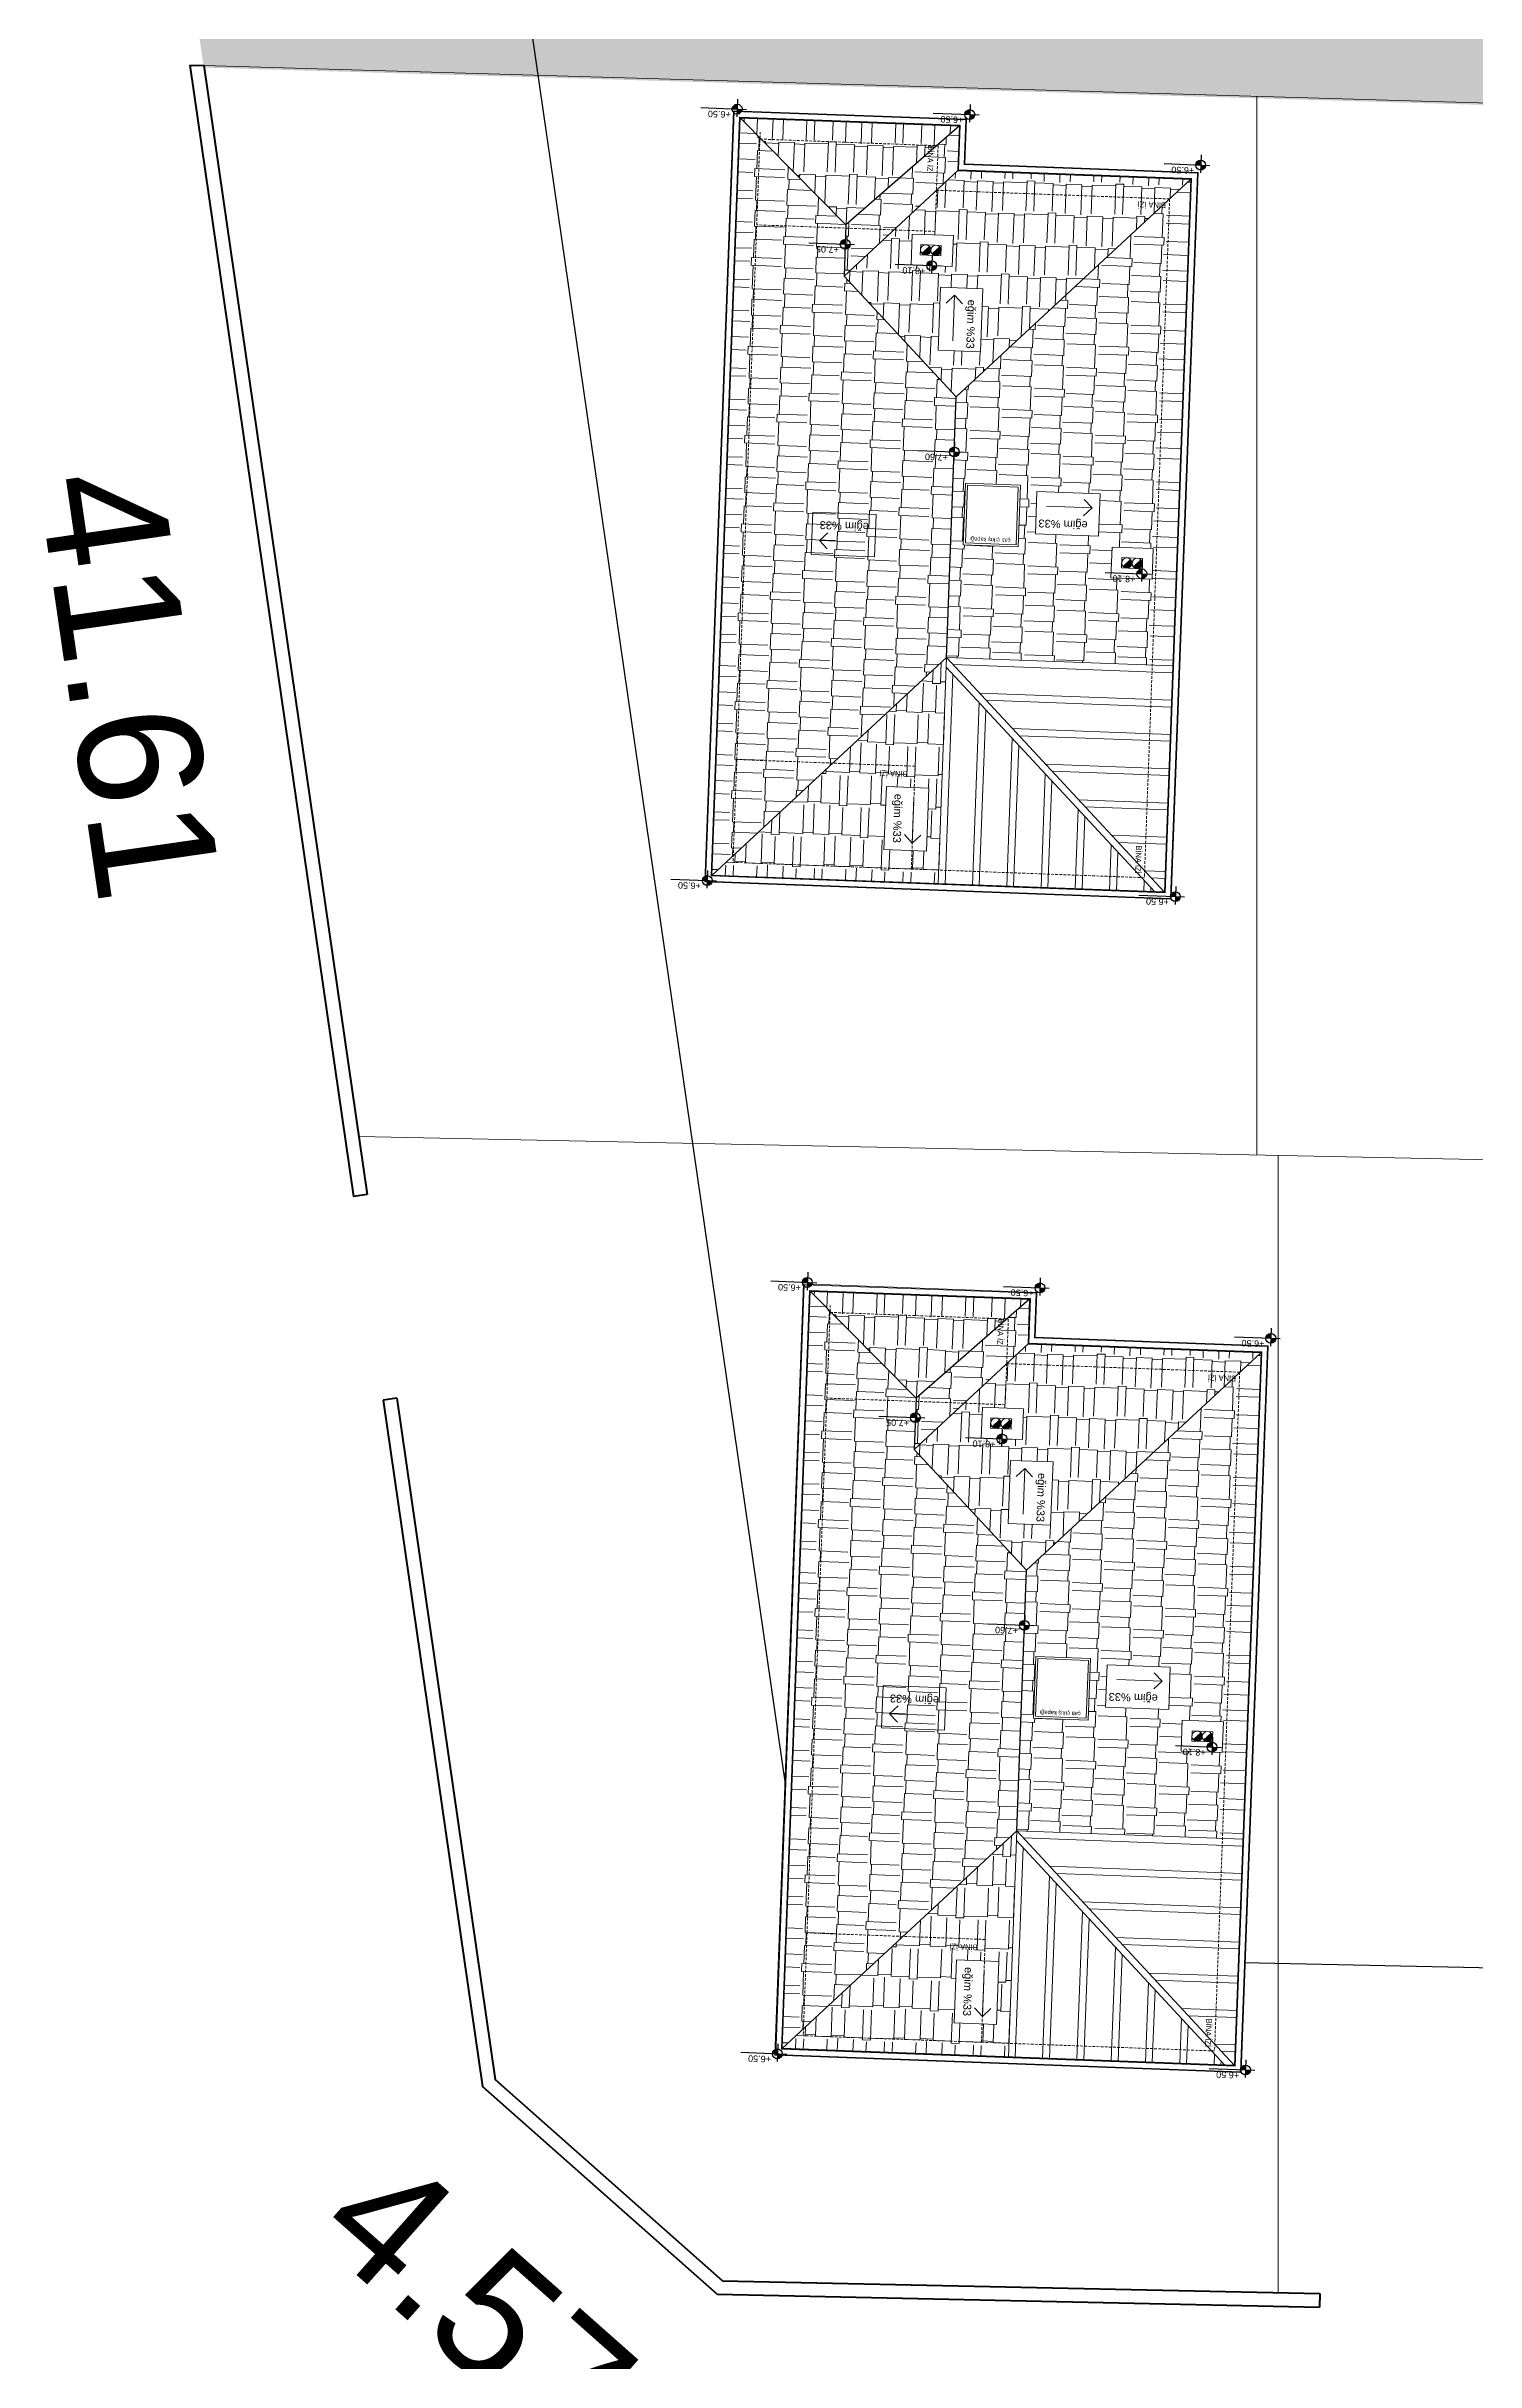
# Model space of a CAD drawing. Header units: centimetres. Extents: x 63871 to 181827, y -95930 to 42199.
# Drawn here: x 166417 to 168500, y -32763 to -29388 of the extents above; entities that cross this region are included whole.
import ezdxf
from ezdxf.enums import TextEntityAlignment as Align

# ---------------------------------------------------------------- set-up
doc = ezdxf.new("R2010")
doc.units = ezdxf.units.CM
doc.linetypes.add('11-021_500-SatisOfisi_220512$0${ Diamond }', pattern=[12, 4, -2, 2, 2, -2])
for name, color, linetype, lineweight in [('A-AREA-IDEN', 7, 'Continuous', 9), ('ARA SINIRLAR', 225, 'Continuous', 15), ('ARM_Pen_No__252', 8, 'Continuous', 18), ('Baca', 82, 'Continuous', 9), ('İz DÜŞÜMÜ', 7, '11-021_500-SatisOfisi_220512$0${ Diamond }', 18), ('OLUK', 222, 'Continuous', 15), ('PARSEL SINIRI', 12, 'Continuous', 50), ('ROL_CEPHE', 1, 'Continuous', 0), ('TARAMA', 251, 'Continuous', 5), ('Çatı', 144, 'Continuous', 30), ('ÇEKME MESAFESİ', 5, 'Continuous', 25)]:
    doc.layers.add(name, color=color, linetype=linetype, lineweight=lineweight)
doc.layers.add('KOT', color=171, linetype='Continuous')
doc.styles.add('Arial', font='Arial.ttf', dxfattribs={"height": 250})
doc.styles.add('Arial_1', font='Arial.ttf', dxfattribs={"height": 300})
doc.styles.add('MtXpl_Arial_Narrow_1', font='')
doc.styles.get("Standard").update_dxf_attribs({"font": 'Arial.ttf'})
doc.styles.get('MtXpl_Arial_Narrow_1').set_extended_font_data('Arial Narrow')
pattern_1 = [(177.87319, (365554.667, -3269.34), (-98.784803, -42.082955), [22.86, -19.05, 26.67, -11.43, 34.29, -15.24]), (177.87319, (365531.75, -3270.398), (-98.784803, -42.082955), [19.05, -72.39, 15.24, -22.86]), (177.87319, (365486.24, -3263.94), (-98.784803, -42.082955), [11.43, -118.11]), (267.87319, (365554.667, -3269.342), (30.6659616, -46.8903553), [43.815, -139.065]), (267.87319, (365531.823, -3268.494), (30.6659616, -46.8903553), [42.8625, -140.0175]), (267.87319, (365512.786, -3267.787), (30.6659616, -46.8903553), [40.005, -142.875]), (267.87319, (365486.24, -3263.942), (30.6659616, -46.8903553), [43.815, -139.065]), (267.87319, (365474.818, -3263.517), (30.6659616, -46.8903553), [43.815, -139.065]), (267.87319, (365440.446, -3265.1), (30.6659616, -46.8903553), [41.91, -140.97])]
pattern_2 = [(87.87319, (365554.667, -3269.34), (-42.082955, 98.784803), [22.86, -19.05, 26.67, -11.43, 34.29, -15.24]), (87.87319, (365553.61, -3246.427), (-42.082955, 98.784803), [19.05, -72.39, 15.24, -22.86]), (87.87319, (365560.068, -3200.916), (-42.082955, 98.784803), [11.43, -118.11]), (177.87319, (365554.667, -3269.342), (-46.8903553, -30.6659616), [43.815, -139.065]), (177.87319, (365555.515, -3246.498), (-46.8903553, -30.6659616), [42.8625, -140.0175]), (177.87319, (365556.222, -3227.46), (-46.8903553, -30.6659616), [40.005, -142.875]), (177.87319, (365560.068, -3200.916), (-46.8903553, -30.6659616), [43.815, -139.065]), (177.87319, (365560.492, -3189.493), (-46.8903553, -30.6659616), [43.815, -139.065]), (177.87319, (365558.91, -3155.12), (-46.8903553, -30.6659616), [41.91, -140.97])]
pattern_3 = [(177.87319, (365452.38, -1559.18), (-98.784803, -42.082955), [22.86, -19.05, 26.67, -11.43, 34.29, -15.24]), (177.87319, (365429.467, -1560.235), (-98.784803, -42.082955), [19.05, -72.39, 15.24, -22.86]), (177.87319, (365383.955, -1553.78), (-98.784803, -42.082955), [11.43, -118.11]), (267.87319, (365452.38, -1559.18), (30.6659616, -46.8903553), [43.815, -139.065]), (267.87319, (365429.537, -1558.33), (30.6659616, -46.8903553), [42.8625, -140.0175]), (267.87319, (365410.5, -1557.625), (30.6659616, -46.8903553), [40.005, -142.875]), (267.87319, (365383.955, -1553.78), (30.6659616, -46.8903553), [43.815, -139.065]), (267.87319, (365372.533, -1553.355), (30.6659616, -46.8903553), [43.815, -139.065]), (267.87319, (365338.16, -1554.938), (30.6659616, -46.8903553), [41.91, -140.97])]
pattern_4 = [(87.87319, (365452.38, -1559.18), (-42.082955, 98.784803), [22.86, -19.05, 26.67, -11.43, 34.29, -15.24]), (87.87319, (365451.326, -1536.265), (-42.082955, 98.784803), [19.05, -72.39, 15.24, -22.86]), (87.87319, (365457.78, -1490.753), (-42.082955, 98.784803), [11.43, -118.11]), (177.87319, (365452.38, -1559.18), (-46.8903553, -30.6659616), [43.815, -139.065]), (177.87319, (365453.23, -1536.336), (-46.8903553, -30.6659616), [42.8625, -140.0175]), (177.87319, (365453.937, -1517.3), (-46.8903553, -30.6659616), [40.005, -142.875]), (177.87319, (365457.782, -1490.753), (-46.8903553, -30.6659616), [43.815, -139.065]), (177.87319, (365458.206, -1479.33), (-46.8903553, -30.6659616), [43.815, -139.065]), (177.87319, (365456.623, -1444.96), (-46.8903553, -30.6659616), [41.91, -140.97])]

# ---------------------------------------------------------------- blocks, each defined once
blk = doc.blocks.new('afadfa')
at = {"layer": 'Baca'}
h = blk.add_hatch(color=0, dxfattribs=at)
h.dxf.hatch_style = 1
h.paths.add_polyline_path([(525548.6, 4261233.8, 0.670516), (525535.8, 4261228.6, 0.199315), (525538, 4261223.2)])
h = blk.add_hatch(color=0, dxfattribs=at)
h.dxf.hatch_style = 1
h.paths.add_polyline_path([(525563.7, 4261233.8, 0.675614), (525550.8, 4261228.6, 0.202965), (525553, 4261223.2)])
for p, q in [((525538, 4261223.2), (525548.6, 4261233.8)), ((525553, 4261223.2), (525563.7, 4261233.8))]:
    blk.add_line(p, q, dxfattribs=at)
blk.add_lwpolyline([(525535.8, 4261236.1), (525565.8, 4261236), (525565.8, 4261221), (525535.8, 4261221.1)], close=True, dxfattribs=at)
for centre in [(525543.3, 4261228.6), (525558.3, 4261228.6)]:
    blk.add_circle(centre, 7.5, dxfattribs=at)

msp = doc.modelspace()

# ---------------------------------------------------------------- hatches: boundary and pattern name
at = {"layer": 'ARM_Pen_No__252'}
h = msp.add_hatch(dxfattribs=at)
h.set_pattern_fill('AR-HBONE', color=256, scale=0.51)
h.set_pattern_definition([(45, (0, -50000), (0, 73.27889), [155.448, -51.816]), (135, (36.64, -49963.36), (7e-15, 73.27889), [155.448, -51.816])])
h.paths.add_polyline_path([(166587.4, -29014.1), (166646, -29418.8), (178425.7, -29762.2), (178443.2, -29362.6)])

# ---------------------------------------------------------------- linework, layer by layer
at = {"layer": 'ARA SINIRLAR', "color": 5}
for p, q in [((178425.8, -29759.3), (166646.1, -29415.9)), ((168180.7, -29460.7), (168180.7, -31003.8)), ((166872, -30977), (178362.4, -31212.3)), ((168212, -31004.4), (168212, -32661.8))]:
    msp.add_line(p, q, dxfattribs=at)
at = {"layer": 'PARSEL SINIRI'}
for p, q in [((166884.2, -31061.2), (166864.4, -31064.1)), ((166927.2, -31358.1), (166907.4, -31361)), ((168272.9, -32663.1), (168272.4, -32683.1))]:
    msp.add_line(p, q, dxfattribs=at)
for points in [[(166625.8, -29415.3), (166864.4, -31064.1)], [(166625.8, -29415.3), (166646.1, -29415.9), (166884.2, -31061.2)], [(166907.4, -31361), (167052.2, -32361.4), (167394.2, -32664.4), (168272.4, -32683.1)], [(166927.2, -31358.1), (167070.9, -32351.3), (167402, -32644.6), (168272.9, -32663.1)]]:
    msp.add_lwpolyline(points, dxfattribs=at)
at = {"layer": 'ÇEKME MESAFESİ'}
msp.add_lwpolyline([(167715.9, -26282.1), (166969.3, -28297.8), (167520.8, -32108.6), (167588.4, -32168.4), (171622.9, -32254.2), (172718.5, -32277.4), (177562.7, -32379.8), (177815.5, -32385.2), (177831.4, -32370.3), (177946.3, -29738.1), (178260.5, -22584.5)], dxfattribs=at)

# ---------------------------------------------------------------- texts
at = {"layer": 'ROL_CEPHE', "lineweight": 0}
for s, rotation, p in [('41.61', 278.2356, (166404, -30019.1)), ('4.57', 318.4605, (166803.3, -32578.4))]:
    msp.add_text(s, height=180, rotation=rotation, dxfattribs=at).set_placement(p)

# ---------------------------------------------------------------- next in the draw order: wipeouts: each hides what was drawn before it
for points in [[(168095.2, -29571.8), (168055.9, -30631), (167376.3, -30605.8), (167418.1, -29481.6), (167757.9, -29494.2), (167755.5, -29559.2)], [(168197.5, -31281.9), (168158.2, -32341.2), (167478.6, -32316), (167520.4, -31191.8), (167860.1, -31204.4), (167857.7, -31269.3)]]:
    msp.add_wipeout(points).dxf.layer = 'OLUK'

# ---------------------------------------------------------------- next in the draw order: hatches: boundary and pattern name
at = {"layer": 'KOT'}
h = msp.add_hatch(color=256, dxfattribs=at)
h.dxf.hatch_style = 1
h.paths.add_polyline_path([(167416.3, -29479.2, 0.009987), (167416.3, -29479.4), (167423.4, -29479.7), (167423.7, -29472.3, 0.414214)])
h = msp.add_hatch(color=256, dxfattribs=at)
h.dxf.hatch_style = 1
h.paths.add_polyline_path([(167423.2, -29486.2, 0.402561), (167430.6, -29479.6), (167423.5, -29479.3)])
h = msp.add_hatch(color=256, dxfattribs=at)
h.dxf.hatch_style = 1
h.paths.add_polyline_path([(167755.3, -29487, 0.009987), (167755.3, -29487.3), (167762.5, -29487.6), (167762.8, -29480.1, 0.414214)])
h = msp.add_hatch(color=256, dxfattribs=at)
h.dxf.hatch_style = 1
h.paths.add_polyline_path([(167762.2, -29494, 0.402561), (167769.6, -29487.4), (167762.5, -29487.2)])
h = msp.add_hatch(color=256, dxfattribs=at)
h.dxf.hatch_style = 1
h.paths.add_polyline_path([(168091.9, -29560.7, 0.009987), (168091.8, -29561), (168099, -29561.2), (168099.3, -29553.8, 0.414214)])
h = msp.add_hatch(color=256, dxfattribs=at)
h.dxf.hatch_style = 1
h.paths.add_polyline_path([(168098.8, -29567.7, 0.402561), (168106.2, -29561.1), (168099, -29560.8)])
h = msp.add_hatch(color=256, dxfattribs=at)
h.dxf.hatch_style = 1
h.paths.add_polyline_path([(167573.8, -29676.2, 0.009987), (167573.8, -29676.5), (167581, -29676.8), (167581.2, -29669.3, 0.414214)])
h = msp.add_hatch(color=256, dxfattribs=at)
h.dxf.hatch_style = 1
h.paths.add_polyline_path([(167580.7, -29683.2, 0.402561), (167588.1, -29676.6), (167581, -29676.4)])
h = msp.add_hatch(color=256, dxfattribs=at)
h.dxf.hatch_style = 1
h.paths.add_polyline_path([(167699.8, -29707.2, 0.009987), (167699.8, -29707.5), (167707, -29707.7), (167707.2, -29700.3, 0.414214)])
h = msp.add_hatch(color=256, dxfattribs=at)
h.dxf.hatch_style = 1
h.paths.add_polyline_path([(167706.7, -29714.2, 0.402561), (167714.1, -29707.6), (167707, -29707.3)])
h = msp.add_hatch(color=256, dxfattribs=at)
h.dxf.hatch_style = 1
h.paths.add_polyline_path([(167732.7, -29978.9, 0.009987), (167732.7, -29979.2), (167739.8, -29979.4), (167740.1, -29972, 0.414214)])
h = msp.add_hatch(color=256, dxfattribs=at)
h.dxf.hatch_style = 1
h.paths.add_polyline_path([(167739.6, -29985.9, 0.402561), (167747, -29979.3), (167739.9, -29979)])
h = msp.add_hatch(color=256, dxfattribs=at)
h.dxf.hatch_style = 1
h.paths.add_polyline_path([(168006.1, -30156.4, 0.009987), (168006.1, -30156.7), (168013.3, -30157), (168013.6, -30149.5, 0.414214)])
h = msp.add_hatch(color=256, dxfattribs=at)
h.dxf.hatch_style = 1
h.paths.add_polyline_path([(168013, -30163.5, 0.402561), (168020.5, -30156.8), (168013.3, -30156.6)])
h = msp.add_hatch(color=256, dxfattribs=at)
h.dxf.hatch_style = 1
h.paths.add_polyline_path([(167372.7, -30603.5, 0.009987), (167372.7, -30603.8), (167379.8, -30604), (167380.1, -30596.6, 0.414214)])
h = msp.add_hatch(color=256, dxfattribs=at)
h.dxf.hatch_style = 1
h.paths.add_polyline_path([(167379.6, -30610.5, 0.402561), (167387, -30603.9), (167379.9, -30603.6)])
h = msp.add_hatch(color=256, dxfattribs=at)
h.dxf.hatch_style = 1
h.paths.add_polyline_path([(168055, -30627, 0.009987), (168055, -30627.2), (168062.1, -30627.5), (168062.4, -30620.1, 0.414214)])
h = msp.add_hatch(color=256, dxfattribs=at)
h.dxf.hatch_style = 1
h.paths.add_polyline_path([(168061.9, -30634, 0.402561), (168069.3, -30627.4), (168062.1, -30627.1)])
h = msp.add_hatch(color=256, dxfattribs=at)
h.dxf.hatch_style = 1
h.paths.add_polyline_path([(167518.6, -31189.3, 0.009987), (167518.6, -31189.6), (167525.7, -31189.9), (167526, -31182.4, 0.414214)])
h = msp.add_hatch(color=256, dxfattribs=at)
h.dxf.hatch_style = 1
h.paths.add_polyline_path([(167525.5, -31196.3, 0.402561), (167532.9, -31189.7), (167525.7, -31189.5)])
h = msp.add_hatch(color=256, dxfattribs=at)
h.dxf.hatch_style = 1
h.paths.add_polyline_path([(167857.6, -31197.2, 0.009987), (167857.6, -31197.5), (167864.8, -31197.7), (167865, -31190.3, 0.414214)])
h = msp.add_hatch(color=256, dxfattribs=at)
h.dxf.hatch_style = 1
h.paths.add_polyline_path([(167864.5, -31204.2, 0.402561), (167871.9, -31197.6), (167864.8, -31197.3)])
h = msp.add_hatch(color=256, dxfattribs=at)
h.dxf.hatch_style = 1
h.paths.add_polyline_path([(168194.1, -31270.9, 0.009987), (168194.1, -31271.1), (168201.3, -31271.4), (168201.6, -31264, 0.414214)])
h = msp.add_hatch(color=256, dxfattribs=at)
h.dxf.hatch_style = 1
h.paths.add_polyline_path([(168201.1, -31277.9, 0.402561), (168208.5, -31271.3), (168201.3, -31271)])
h = msp.add_hatch(color=256, dxfattribs=at)
h.dxf.hatch_style = 1
h.paths.add_polyline_path([(167676.1, -31386.4, 0.009987), (167676.1, -31386.7), (167683.3, -31386.9), (167683.5, -31379.5, 0.414214)])
h = msp.add_hatch(color=256, dxfattribs=at)
h.dxf.hatch_style = 1
h.paths.add_polyline_path([(167683, -31393.4, 0.402561), (167690.4, -31386.8), (167683.3, -31386.5)])
h = msp.add_hatch(color=256, dxfattribs=at)
h.dxf.hatch_style = 1
h.paths.add_polyline_path([(167802.1, -31417.3, 0.009987), (167802.1, -31417.6), (167809.3, -31417.9), (167809.5, -31410.5, 0.414214)])
h = msp.add_hatch(color=256, dxfattribs=at)
h.dxf.hatch_style = 1
h.paths.add_polyline_path([(167809, -31424.4, 0.402561), (167816.4, -31417.7), (167809.3, -31417.5)])
h = msp.add_hatch(color=256, dxfattribs=at)
h.dxf.hatch_style = 1
h.paths.add_polyline_path([(167835, -31689, 0.009987), (167835, -31689.3), (167842.1, -31689.6), (167842.4, -31682.2, 0.414214)])
h = msp.add_hatch(color=256, dxfattribs=at)
h.dxf.hatch_style = 1
h.paths.add_polyline_path([(167841.9, -31696.1, 0.402561), (167849.3, -31689.4), (167842.1, -31689.2)])
h = msp.add_hatch(color=256, dxfattribs=at)
h.dxf.hatch_style = 1
h.paths.add_polyline_path([(168108.4, -31866.6, 0.009987), (168108.4, -31866.9), (168115.6, -31867.2), (168115.8, -31859.7, 0.414214)])
h = msp.add_hatch(color=256, dxfattribs=at)
h.dxf.hatch_style = 1
h.paths.add_polyline_path([(168115.3, -31873.6, 0.402561), (168122.7, -31867), (168115.6, -31866.7)])
h = msp.add_hatch(color=256, dxfattribs=at)
h.dxf.hatch_style = 1
h.paths.add_polyline_path([(167475, -32313.7, 0.009987), (167475, -32313.9), (167482.1, -32314.2), (167482.4, -32306.8, 0.414214)])
h = msp.add_hatch(color=256, dxfattribs=at)
h.dxf.hatch_style = 1
h.paths.add_polyline_path([(167481.9, -32320.7, 0.402561), (167489.3, -32314.1), (167482.1, -32313.8)])
h = msp.add_hatch(color=256, dxfattribs=at)
h.dxf.hatch_style = 1
h.paths.add_polyline_path([(168157.2, -32337.1, 0.009987), (168157.2, -32337.4), (168164.4, -32337.7), (168164.7, -32330.2, 0.414214)])
h = msp.add_hatch(color=256, dxfattribs=at)
h.dxf.hatch_style = 1
h.paths.add_polyline_path([(168164.2, -32344.1, 0.402561), (168171.6, -32337.5), (168164.4, -32337.3)])
at = {"layer": 'Çatı', "lineweight": 15}
h = msp.add_hatch(dxfattribs=at)
h.set_pattern_fill('AR-RSHKE', color=251, scale=0.15, angle=267.8732)
h.set_pattern_definition([(267.87319, (365452.38, -1559.18), (42.082955, -98.784803), [22.86, -19.05, 26.67, -11.43, 34.29, -15.24]), (267.87319, (365453.437, -1582.095), (42.082955, -98.784803), [19.05, -72.39, 15.24, -22.86]), (267.87319, (365446.98, -1627.607), (42.082955, -98.784803), [11.43, -118.11]), (357.87319, (365452.38, -1559.18), (46.8903553, 30.6659616), [43.815, -139.065]), (357.87319, (365451.533, -1582.024), (46.8903553, 30.6659616), [42.8625, -140.0175]), (357.87319, (365450.826, -1601.06), (46.8903553, 30.6659616), [40.005, -142.875]), (357.87319, (365446.98, -1627.607), (46.8903553, 30.6659616), [43.815, -139.065]), (357.87319, (365446.557, -1639.03), (46.8903553, 30.6659616), [43.815, -139.065]), (357.87319, (365448.14, -1673.4), (46.8903553, 30.6659616), [41.91, -140.97])])
h.paths.add_polyline_path([(167742.8, -29898.9), (167579.3, -29722.7), (167579.3, -29722.7), (167582, -29647.8), (167427.7, -29492), (167386.7, -30596.2), (167728.7, -30278.7)])
h = msp.add_hatch(dxfattribs=at)
h.set_pattern_fill('AR-RSHKE', color=251, scale=0.15, angle=177.8732)
h.set_pattern_definition(pattern_3)
h.paths.add_polyline_path([(167747.5, -29503.8), (167427.7, -29492), (167582, -29647.8)])
h.paths.add_polyline_path([(167699.3, -29529.3), (167697.7, -29570.3), (167713, -29570.9), (167714.5, -29529.8)], flags=24)
h = msp.add_hatch(dxfattribs=at)
h.set_pattern_fill('AR-RSHKE', color=251, scale=0.15, angle=447.8732)
h.set_pattern_definition(pattern_4)
h.paths.add_polyline_path([(167582, -29647.8), (167579.3, -29722.7), (167745.1, -29568.8), (167747.5, -29503.8)])
h.paths.add_polyline_path([(167699.3, -29529.3), (167697.7, -29570.3), (167713, -29570.9), (167714.5, -29529.8)], flags=25)
h = msp.add_hatch(dxfattribs=at)
h.set_pattern_fill('AR-RSHKE', color=251, scale=0.15, angle=177.8732)
h.set_pattern_definition(pattern_3)
h.paths.add_polyline_path([(167579.3, -29722.7), (167742.8, -29898.9), (168084.9, -29581.4), (167745.1, -29568.8)])
h.paths.add_polyline_path([(167677, -29706.3), (167678.7, -29661.4), (167738.6, -29663.6), (167737, -29708.6)], flags=16)
h.paths.add_polyline_path([(167690.5, -29691.8), (167691, -29676.8), (167721, -29678), (167720.5, -29693)], flags=0)
h.paths.add_polyline_path([(167690.8, -29684.3, -1), (167705.8, -29684.9, -1), (167720.7, -29685.5, -1), (167705.8, -29684.9, -1)], flags=0)
h.paths.add_polyline_path([(167719.8, -29738.8), (167781.6, -29741.1), (167778.2, -29833.2), (167716.4, -29830.9)], flags=16)
h.paths.add_polyline_path([(167753.7, -29753.9), (167750.9, -29831.2), (167774.6, -29832), (167777.4, -29754.8)], flags=8)
h.paths.add_polyline_path([(168051.3, -29612.9), (168010.2, -29611.4), (168009.6, -29626.6), (168050.7, -29628.2)], flags=25)
h = msp.add_hatch(dxfattribs=at)
h.set_pattern_fill('AR-RSHKE', color=251, scale=0.15, angle=447.8732)
h.set_pattern_definition(pattern_4)
h.paths.add_polyline_path([(167728.7, -30278.7), (168058.5, -30290.9), (168084.9, -29581.4), (167742.8, -29898.9)])
h.paths.add_polyline_path([(167952.5, -30040.1), (167950.2, -30101.8), (167858.2, -30098.4), (167860.4, -30036.6)], flags=16)
h.paths.add_polyline_path([(167836.3, -30027.5), (167832.9, -30117.4), (167753, -30114.4), (167756.3, -30024.5)], flags=16)
h.paths.add_polyline_path([(167833.1, -30030.4), (167830, -30114.3), (167756.1, -30111.6), (167759.2, -30027.6)], flags=0)
h.paths.add_polyline_path([(167969.9, -30117.6), (168029.8, -30119.8), (168028.2, -30164.7), (167968.2, -30162.5)], flags=16)
h.paths.add_polyline_path([(167984.3, -30133), (168014.3, -30134.2), (168013.7, -30149.3), (167983.8, -30148.1)], flags=0)
h.paths.add_polyline_path([(167999, -30141.2, -1), (168014, -30141.7, -1), (167999, -30141.2, -1), (167984, -30140.6, -1)], flags=0)
h.paths.add_polyline_path([(167937.4, -30074), (167860.2, -30071.1), (167859.3, -30094.8), (167936.6, -30097.7)], flags=8)
h.paths.add_polyline_path([(167824.1, -30102), (167760.2, -30099.6), (167759.7, -30111.1), (167823.7, -30113.5)], flags=8)
h = msp.add_hatch(dxfattribs=at)
h.set_pattern_fill('AR-RSHKE', color=251, scale=0.15, angle=357.8732)
h.set_pattern_definition([(357.87319, (365452.38, -1559.18), (98.784803, 42.082955), [22.86, -19.05, 26.67, -11.43, 34.29, -15.24]), (357.87319, (365475.296, -1558.125), (98.784803, 42.082955), [19.05, -72.39, 15.24, -22.86]), (357.87319, (365520.81, -1564.58), (98.784803, 42.082955), [11.43, -118.11]), (87.87319, (365452.38, -1559.18), (-30.6659616, 46.8903553), [43.815, -139.065]), (87.87319, (365475.226, -1560.028), (-30.6659616, 46.8903553), [42.8625, -140.0175]), (87.87319, (365494.263, -1560.735), (-30.6659616, 46.8903553), [40.005, -142.875]), (87.87319, (365520.808, -1564.58), (-30.6659616, 46.8903553), [43.815, -139.065]), (87.87319, (365532.23, -1565.005), (-30.6659616, 46.8903553), [43.815, -139.065]), (87.87319, (365566.603, -1563.422), (-30.6659616, 46.8903553), [41.91, -140.97])])
h.paths.add_polyline_path([(167728.7, -30278.7), (167386.7, -30596.2), (167716.5, -30608.4)])
h.paths.add_polyline_path([(167702.6, -30468.9), (167699.2, -30561), (167637.4, -30558.7), (167640.9, -30466.6)], flags=16)
h.paths.add_polyline_path([(167646.9, -30474), (167644, -30551.3), (167667.7, -30552.2), (167670.6, -30474.9)], flags=8)
h.paths.add_polyline_path([(167674.5, -30442.1), (167633.4, -30440.5), (167632.9, -30455.7), (167673.9, -30457.3)], flags=24)
h = msp.add_hatch(dxfattribs=at)
h.set_pattern_fill('AR-RSHKE', color=251, scale=0.15, angle=267.8732)
h.set_pattern_definition([(267.87319, (365554.667, -3269.34), (42.082955, -98.784803), [22.86, -19.05, 26.67, -11.43, 34.29, -15.24]), (267.87319, (365555.72, -3292.257), (42.082955, -98.784803), [19.05, -72.39, 15.24, -22.86]), (267.87319, (365549.266, -3337.77), (42.082955, -98.784803), [11.43, -118.11]), (357.87319, (365554.667, -3269.342), (46.8903553, 30.6659616), [43.815, -139.065]), (357.87319, (365553.82, -3292.187), (46.8903553, 30.6659616), [42.8625, -140.0175]), (357.87319, (365553.11, -3311.223), (46.8903553, 30.6659616), [40.005, -142.875]), (357.87319, (365549.266, -3337.77), (46.8903553, 30.6659616), [43.815, -139.065]), (357.87319, (365548.842, -3349.19), (46.8903553, 30.6659616), [43.815, -139.065]), (357.87319, (365550.425, -3383.564), (46.8903553, 30.6659616), [41.91, -140.97])])
h.paths.add_polyline_path([(167845.1, -31609.1), (167681.5, -31432.9), (167681.5, -31432.9), (167684.3, -31358), (167530, -31202.1), (167489, -32306.3), (167831, -31988.8)])
h = msp.add_hatch(dxfattribs=at)
h.set_pattern_fill('AR-RSHKE', color=251, scale=0.15, angle=177.8732)
h.set_pattern_definition(pattern_1)
h.paths.add_polyline_path([(167849.8, -31214), (167530, -31202.1), (167684.3, -31358)])
h.paths.add_polyline_path([(167801.6, -31239.4), (167800, -31280.5), (167815.3, -31281), (167816.8, -31240)], flags=24)
h = msp.add_hatch(dxfattribs=at)
h.set_pattern_fill('AR-RSHKE', color=251, scale=0.15, angle=447.8732)
h.set_pattern_definition(pattern_2)
h.paths.add_polyline_path([(167684.3, -31358), (167681.5, -31432.9), (167847.4, -31278.9), (167849.8, -31214)])
h.paths.add_polyline_path([(167801.6, -31239.4), (167800, -31280.5), (167815.3, -31281), (167816.8, -31240)], flags=25)
h = msp.add_hatch(dxfattribs=at)
h.set_pattern_fill('AR-RSHKE', color=251, scale=0.15, angle=177.8732)
h.set_pattern_definition(pattern_1)
h.paths.add_polyline_path([(167681.5, -31432.9), (167845.1, -31609.1), (168187.1, -31291.6), (167847.4, -31278.9)])
h.paths.add_polyline_path([(167779.3, -31416.5), (167781, -31371.5), (167840.9, -31373.8), (167839.2, -31418.7)], flags=16)
h.paths.add_polyline_path([(167792.8, -31402), (167793.3, -31386.9), (167823.3, -31388.1), (167822.7, -31403.2)], flags=0)
h.paths.add_polyline_path([(167793, -31394.5, -1), (167808, -31395.1, -1), (167823, -31395.6, -1), (167808, -31395.1, -1)], flags=0)
h.paths.add_polyline_path([(167822.1, -31448.9), (167883.9, -31451.2), (167880.4, -31543.3), (167818.7, -31541)], flags=16)
h.paths.add_polyline_path([(167856, -31464), (167853.1, -31541.3), (167876.9, -31542.2), (167879.7, -31464.9)], flags=8)
h.paths.add_polyline_path([(168153.6, -31323.1), (168112.5, -31321.5), (168111.9, -31336.8), (168153, -31338.3)], flags=25)
h = msp.add_hatch(dxfattribs=at)
h.set_pattern_fill('AR-RSHKE', color=251, scale=0.15, angle=447.8732)
h.set_pattern_definition(pattern_2)
h.paths.add_polyline_path([(167831, -31988.8), (168160.8, -32001.1), (168187.1, -31291.6), (167845.1, -31609.1)])
h.paths.add_polyline_path([(168054.8, -31750.2), (168052.5, -31812), (167960.4, -31808.5), (167962.7, -31746.8)], flags=16)
h.paths.add_polyline_path([(167938.5, -31737.6), (167935.2, -31827.6), (167855.3, -31824.6), (167858.6, -31734.7)], flags=16)
h.paths.add_polyline_path([(167935.4, -31740.5), (167932.3, -31824.5), (167858.4, -31821.7), (167861.5, -31737.8)], flags=0)
h.paths.add_polyline_path([(168072.2, -31827.7), (168132.1, -31830), (168130.5, -31874.9), (168070.5, -31872.7)], flags=16)
h.paths.add_polyline_path([(168086.6, -31843.2), (168116.6, -31844.4), (168116, -31859.4), (168086, -31858.3)], flags=0)
h.paths.add_polyline_path([(168101.3, -31851.3, -1), (168116.3, -31851.9, -1), (168101.3, -31851.3, -1), (168086.3, -31850.8, -1)], flags=0)
h.paths.add_polyline_path([(168039.7, -31784.1), (167962.5, -31781.3), (167961.6, -31805), (168038.8, -31807.8)], flags=8)
h.paths.add_polyline_path([(167926.4, -31812.1), (167862.5, -31809.7), (167862, -31821.3), (167925.9, -31823.7)], flags=8)
h = msp.add_hatch(dxfattribs=at)
h.set_pattern_fill('AR-RSHKE', color=251, scale=0.15, angle=357.8732)
h.set_pattern_definition([(357.87319, (365554.667, -3269.34), (98.784803, 42.082955), [22.86, -19.05, 26.67, -11.43, 34.29, -15.24]), (357.87319, (365577.58, -3268.287), (98.784803, 42.082955), [19.05, -72.39, 15.24, -22.86]), (357.87319, (365623.094, -3274.743), (98.784803, 42.082955), [11.43, -118.11]), (87.87319, (365554.667, -3269.342), (-30.6659616, 46.8903553), [43.815, -139.065]), (87.87319, (365577.51, -3270.19), (-30.6659616, 46.8903553), [42.8625, -140.0175]), (87.87319, (365596.548, -3270.898), (-30.6659616, 46.8903553), [40.005, -142.875]), (87.87319, (365623.094, -3274.743), (-30.6659616, 46.8903553), [43.815, -139.065]), (87.87319, (365634.516, -3275.167), (-30.6659616, 46.8903553), [43.815, -139.065]), (87.87319, (365668.888, -3273.584), (-30.6659616, 46.8903553), [41.91, -140.97])])
h.paths.add_polyline_path([(167831, -31988.8), (167489, -32306.3), (167818.8, -32318.6)])
h.paths.add_polyline_path([(167804.9, -32179.1), (167801.5, -32271.2), (167739.7, -32268.9), (167743.1, -32176.8)], flags=16)
h.paths.add_polyline_path([(167749.1, -32184.2), (167746.3, -32261.5), (167770, -32262.3), (167772.9, -32185.1)], flags=8)
h.paths.add_polyline_path([(167776.8, -32152.2), (167735.7, -32150.7), (167735.1, -32165.9), (167776.2, -32167.4)], flags=24)

# ---------------------------------------------------------------- next in the draw order: linework, layer by layer
at = {"layer": 'A-AREA-IDEN'}
for p, q in [((167740.3, -29750.7), (167728, -29762.1)), ((167737.8, -29816.9), (167740.3, -29750.7)), ((167740.3, -29750.7), (167751.7, -29763)), ((167874.4, -30058.1), (167940.7, -30060.5)), ((167940.7, -30060.5), (167928.3, -30072)), ((167940.7, -30060.5), (167929.2, -30048.2)), ((167543.4, -30108.2), (167555.7, -30096.8)), ((167609.6, -30110.7), (167543.4, -30108.2)), ((167543.4, -30108.2), (167554.8, -30120.5)), ((167681.2, -30482.9), (167678.7, -30549.1)), ((167678.7, -30549.1), (167667.3, -30536.8)), ((167678.7, -30549.1), (167691, -30537.7)), ((167842.6, -31460.8), (167830.3, -31472.3)), ((167840.1, -31527.1), (167842.6, -31460.8)), ((167842.6, -31460.8), (167854, -31473.1)), ((167976.7, -31768.2), (168042.9, -31770.7)), ((168042.9, -31770.7), (168030.6, -31782.1)), ((168042.9, -31770.7), (168031.5, -31758.4)), ((167645.7, -31818.4), (167658, -31806.9)), ((167711.9, -31820.8), (167645.7, -31818.4)), ((167645.7, -31818.4), (167657.1, -31830.7)), ((167783.4, -32193), (167781, -32259.3)), ((167781, -32259.3), (167769.6, -32247)), ((167781, -32259.3), (167793.3, -32247.9))]:
    msp.add_line(p, q, dxfattribs=at)
for points in [[(167716.4, -29830.9), (167719.8, -29738.8), (167781.6, -29741.1), (167778.2, -29833.2)], [(167832.9, -30117.4), (167753, -30114.4), (167756.3, -30024.5), (167836.3, -30027.5)], [(167830, -30114.3), (167756.1, -30111.6), (167759.2, -30027.6), (167833.1, -30030.4)], [(167623.6, -30132.1), (167531.5, -30128.7), (167533.8, -30066.9), (167625.9, -30070.4)], [(167860.4, -30036.6), (167952.5, -30040.1), (167950.2, -30101.8), (167858.2, -30098.4)], [(167702.6, -30468.9), (167699.2, -30561), (167637.4, -30558.7), (167640.9, -30466.6)], [(167818.7, -31541), (167822.1, -31448.9), (167883.9, -31451.2), (167880.4, -31543.3)], [(167935.2, -31827.6), (167855.3, -31824.6), (167858.6, -31734.7), (167938.5, -31737.6)], [(167932.3, -31824.5), (167858.4, -31821.7), (167861.5, -31737.8), (167935.4, -31740.5)], [(167962.7, -31746.8), (168054.8, -31750.2), (168052.5, -31812), (167960.4, -31808.5)], [(167725.9, -31842.3), (167633.8, -31838.8), (167636.1, -31777.1), (167728.2, -31780.5)], [(167804.9, -32179.1), (167801.5, -32271.2), (167739.7, -32268.9), (167743.1, -32176.8)]]:
    msp.add_lwpolyline(points, close=True, dxfattribs=at)
at = {"layer": 'Baca'}
for points in [[(167738.6, -29663.6), (167678.7, -29661.4), (167677, -29706.3), (167737, -29708.6)], [(168029.8, -30119.8), (167969.9, -30117.6), (167968.2, -30162.5), (168028.2, -30164.7)], [(167840.9, -31373.8), (167781, -31371.5), (167779.3, -31416.5), (167839.2, -31418.7)], [(168132.1, -31830), (168072.2, -31827.7), (168070.5, -31872.7), (168130.5, -31874.9)]]:
    msp.add_lwpolyline(points, close=True, dxfattribs=at)
at = {"layer": 'İz DÜŞÜMÜ'}
for p, q in [((167423, -30427.4), (167417.4, -30577.3)), ((167677.3, -30587), (167417.4, -30577.3)), ((167525.3, -32137.6), (167519.7, -32287.5)), ((167779.5, -32297.1), (167519.7, -32287.5))]:
    msp.add_line(p, q, dxfattribs=at)
for points in [[(167714, -29597.6), (167711.8, -29657.6), (167451.9, -29648), (167456.6, -29523), (167716.4, -29532.7), (167714, -29597.6), (168053.8, -29610.3), (168017, -30599.6), (167677.3, -30587), (167682.8, -30437.1), (167423, -30427.4), (167457, -29513.1)], [(167816.3, -31307.8), (167814.1, -31367.8), (167554.2, -31358.1), (167558.9, -31233.2), (167818.7, -31242.9), (167816.3, -31307.8), (168156, -31320.4), (168119.3, -32309.7), (167779.5, -32297.1), (167785.1, -32147.2), (167525.3, -32137.6), (167559.2, -31223.2)]]:
    msp.add_lwpolyline(points, dxfattribs=at)
at = {"layer": 'KOT'}
for p, q in [((167437.1, -29480.2), (167370.3, -29477.7)), ((167424, -29464.6), (167423, -29490.7)), ((167776.1, -29488.1), (167709.3, -29485.6)), ((167763, -29472.5), (167762.1, -29498.5)), ((168112.6, -29561.8), (168045.9, -29559.3)), ((168099.6, -29546.2), (168098.6, -29572.2)), ((167581.5, -29661.7), (167580.6, -29687.8)), ((167594.6, -29677.3), (167527.8, -29674.8)), ((167707.5, -29692.7), (167706.6, -29718.7)), ((167720.6, -29708.2), (167653.8, -29705.8)), ((167740.4, -29964.4), (167739.4, -29990.4)), ((167753.5, -29979.9), (167686.7, -29977.5)), ((168026.9, -30157.5), (167960.1, -30155)), ((168013.8, -30141.9), (168012.9, -30168)), ((167393.5, -30604.6), (167326.7, -30602.1)), ((167380.4, -30589), (167379.4, -30615)), ((168075.7, -30628), (168009, -30625.5)), ((168062.7, -30612.4), (168061.7, -30638.5)), ((167526.3, -31174.8), (167525.3, -31200.8)), ((167865.3, -31182.7), (167864.4, -31208.7)), ((167539.4, -31190.4), (167472.6, -31187.9)), ((167878.4, -31198.2), (167811.6, -31195.8)), ((168214.9, -31271.9), (168148.2, -31269.4)), ((168201.9, -31256.3), (168200.9, -31282.4)), ((167696.9, -31387.5), (167630.1, -31385)), ((167683.8, -31371.9), (167682.8, -31397.9)), ((167822.9, -31418.4), (167756.1, -31415.9)), ((167809.8, -31402.8), (167808.8, -31428.9)), ((167855.8, -31690.1), (167789, -31687.6)), ((167842.7, -31674.5), (167841.7, -31700.6)), ((168116.1, -31852.1), (168115.2, -31878.1)), ((168129.2, -31867.7), (168062.4, -31865.2)), ((167495.8, -32314.7), (167429, -32312.2)), ((167482.7, -32299.1), (167481.7, -32325.2)), ((168165, -32322.6), (168164, -32348.6)), ((168178, -32338.2), (168111.3, -32335.7))]:
    msp.add_line(p, q, dxfattribs=at)
for centre in [(167423.5, -29479.4), (167762.5, -29487.3), (168099, -29561), (167581, -29676.5), (167707, -29707.5), (167739.9, -29979.2), (168013.3, -30156.7), (167379.9, -30603.8), (168062.1, -30627.2), (167525.7, -31189.6), (167864.8, -31197.5), (168201.3, -31271.1), (167683.3, -31386.7), (167809.3, -31417.6), (167842.1, -31689.3), (168115.6, -31866.9), (167482.1, -32313.9), (168164.4, -32337.4)]:
    msp.add_circle(centre, 7.17, dxfattribs=at)
at = {"layer": 'OLUK'}
for points in [[(167757.9, -29494.2), (167755.5, -29559.2), (168095.2, -29571.8), (168055.9, -30631), (167376.3, -30605.8), (167418.1, -29481.6)], [(167756.8, -29495.2), (167754.4, -29560.1), (168094.2, -29572.7), (168054.9, -30630), (167377.4, -30604.8), (167419.1, -29482.6)], [(167748.5, -29502.9), (167746.1, -29567.8), (168085.9, -29580.4), (168047.2, -30621.7), (167385.7, -30597.1), (167426.8, -29490.9)], [(167860.1, -31204.4), (167857.7, -31269.3), (168197.5, -31281.9), (168158.2, -32341.2), (167478.6, -32316), (167520.4, -31191.8)], [(167859.1, -31205.3), (167856.7, -31270.3), (168196.5, -31282.9), (168157.2, -32340.2), (167479.7, -32315), (167521.3, -31192.8)], [(167850.8, -31213), (167848.4, -31278), (168188.2, -31290.6), (168149.5, -32331.9), (167488, -32307.3), (167529, -31201.1)]]:
    msp.add_lwpolyline(points, close=True, dxfattribs=at)
at = {"layer": 'TARAMA'}
for p, q in [((167728.7, -30278.7), (167716.5, -30608.4)), ((167737.8, -30303.2), (167726.5, -30608.8)), ((168032.1, -30620.2), (167728.2, -30292.8)), ((167728.7, -30278.7), (168046.3, -30620.7)), ((167728.7, -30278.7), (168058.5, -30290.9)), ((167738.4, -30289), (168058.1, -30300.9)), ((167776.8, -30330.5), (168056.6, -30340.9)), ((167776.3, -30344.6), (167766.5, -30610.3)), ((167785.9, -30355), (167776.4, -30610.7)), ((167786.5, -30340.8), (168056.3, -30350.9)), ((167824.4, -30396.4), (167816.4, -30612.1)), ((167825, -30382.3), (168054.8, -30390.8)), ((167834, -30406.8), (167826.4, -30612.5)), ((167834.6, -30392.7), (168054.4, -30400.8)), ((167873.1, -30434.1), (168052.9, -30440.8)), ((167872.5, -30448.3), (167866.4, -30614)), ((167882.2, -30458.6), (167876.4, -30614.4)), ((167882.7, -30444.5), (168052.6, -30450.8)), ((167920.6, -30500.1), (167916.3, -30615.9)), ((167921.2, -30485.9), (168051.1, -30490.8)), ((167930.8, -30496.3), (168050.7, -30500.8)), ((167930.3, -30510.4), (167926.3, -30616.2)), ((167969.3, -30537.8), (168049.2, -30540.7)), ((167968.8, -30551.9), (167966.3, -30617.7)), ((167978.4, -30562.3), (167976.3, -30618.1)), ((167978.9, -30548.1), (168048.9, -30550.7)), ((168016.9, -30603.7), (168016.3, -30619.6)), ((168017.4, -30589.6), (168047.4, -30590.7)), ((168027, -30600), (168047, -30600.7)), ((168026.5, -30614.1), (168026.3, -30619.9)), ((167831, -31988.8), (167818.8, -32318.6)), ((167831, -31988.8), (168148.5, -32330.8)), ((167831, -31988.8), (168160.8, -32001.1)), ((167840.1, -32013.3), (167828.8, -32319)), ((168134.4, -32330.3), (167830.5, -32003)), ((167840.6, -31999.2), (168160.4, -32011.1)), ((167878.6, -32054.8), (167868.7, -32320.5)), ((167879.1, -32040.6), (168158.9, -32051)), ((167888.7, -32051), (168158.6, -32061)), ((167888.2, -32065.1), (167878.7, -32320.8)), ((167927.2, -32092.5), (168157.1, -32101)), ((167926.7, -32106.6), (167918.7, -32322.3)), ((167936.3, -32117), (167928.7, -32322.7)), ((167936.9, -32102.8), (168156.7, -32111)), ((167974.8, -32158.4), (167968.7, -32324.2)), ((167975.3, -32144.3), (168155.2, -32151)), ((167985, -32154.7), (168154.9, -32161)), ((167984.4, -32168.8), (167978.7, -32324.5)), ((168022.9, -32210.2), (168018.6, -32326)), ((168023.5, -32196.1), (168153.4, -32200.9)), ((168032.6, -32220.6), (168028.6, -32326.4)), ((168033.1, -32206.5), (168153, -32210.9)), ((168071, -32262.1), (168068.6, -32327.9)), ((168071.6, -32247.9), (168151.5, -32250.9)), ((168081.2, -32258.3), (168151.1, -32260.9)), ((168080.7, -32272.4), (168078.6, -32328.2)), ((168119.2, -32313.9), (168118.6, -32329.7)), ((168119.7, -32299.8), (168149.7, -32300.9)), ((168128.8, -32324.2), (168128.6, -32330.1)), ((168129.3, -32310.1), (168149.3, -32310.9))]:
    msp.add_line(p, q, dxfattribs=at)
at = {"layer": 'Çatı'}
for p, q in [((167582, -29647.8), (167427.7, -29492)), ((167747.5, -29503.8), (167582, -29647.8)), ((167579.3, -29722.7), (167745.1, -29568.8)), ((167742.8, -29898.9), (168084.9, -29581.4)), ((167582, -29647.8), (167579.3, -29722.7)), ((167742.8, -29898.9), (167579.3, -29722.7)), ((167728.7, -30278.7), (167742.8, -29898.9)), ((167728.7, -30278.7), (167386.7, -30596.2)), ((168046.3, -30620.7), (167728.7, -30278.7)), ((167684.3, -31358), (167530, -31202.1)), ((167849.8, -31214), (167684.3, -31358)), ((167681.5, -31432.9), (167847.4, -31278.9)), ((167845.1, -31609.1), (168187.1, -31291.6)), ((167684.3, -31358), (167681.5, -31432.9)), ((167845.1, -31609.1), (167681.5, -31432.9)), ((167831, -31988.8), (167845.1, -31609.1)), ((167831, -31988.8), (167489, -32306.3)), ((168148.5, -32330.8), (167831, -31988.8))]:
    msp.add_line(p, q, dxfattribs=at)
for points in [[(167747.5, -29503.8), (167745.1, -29568.8), (168084.9, -29581.4), (168046.3, -30620.7), (167386.7, -30596.2), (167427.7, -29492)], [(167849.8, -31214), (167847.4, -31278.9), (168187.1, -31291.6), (168148.5, -32330.8), (167489, -32306.3), (167530, -31202.1)]]:
    msp.add_lwpolyline(points, close=True, dxfattribs=at)

# ---------------------------------------------------------------- next in the draw order: block references
at = {"layer": 'Baca', "rotation": 177.8731895439683}
for p in [(851034.3, 4209104.4), (851327.6, 4208648.1), (851136.6, 4207394.2), (851429.9, 4206938)]:
    msp.add_blockref('afadfa', p, dxfattribs=at)

# ---------------------------------------------------------------- next in the draw order: texts
at = {"style": 'MtXpl_Arial_Narrow_1'}
for rotation, p in [(267.8302, (167701.7, -29531.9)), (177.8302, (168048.6, -29615.4)), (177.8302, (167671.9, -30444.5)), (267.8302, (168004.8, -30552.4)), (267.8302, (167804, -31242.1)), (177.8302, (168150.9, -31325.5)), (177.8302, (167774.1, -32154.7)), (267.8302, (168107.1, -32262.6))]:
    msp.add_text('BİNA İZİ', height=8.32, rotation=rotation, dxfattribs=at).set_placement(p)
at = {"layer": 'A-AREA-IDEN', "style": 'Arial_1'}
for p in [(167792, -30104.4), (167894.3, -31814.6)]:
    msp.add_text('çatı çıkış kapağı', height=5.953, rotation=177.8732, dxfattribs=at).set_placement(p, align=Align.CENTER)
at = {"layer": 'A-AREA-IDEN', "char_height": 11.52, "width": 136.287, "attachment_point": 2, "line_spacing_factor": 0.941778, "style": 'Arial'}
for insert, rotation in [((167770.1, -29793.1), 267.8732), ((167579.3, -30092.7), 177.8732), ((167898.2, -30090.3), 177.8732), ((167663.2, -30513.3), 267.8732), ((167872.4, -31503.3), 267.8732), ((167681.6, -31802.9), 177.8732), ((168000.5, -31800.5), 177.8732), ((167765.5, -32223.4), 267.8732)]:
    msp.add_mtext('eğim %33', dxfattribs=dict(at, insert=insert, rotation=rotation))
at = {"layer": 'KOT', "char_height": 9.45, "width": 57.696, "attachment_point": 2, "rotation": 177.8732, "line_spacing_factor": 0.941778, "style": 'Arial_1'}
for s, insert in [('+6.50', (167397.3, -29491.5)), ('+6.50', (167736.3, -29499.4)), ('+6.50', (168072.8, -29573.1)), ('+7.05', (167554.8, -29688.6)), ('+8.10', (167680.8, -29719.6)), ('+7.60', (167713.7, -29991.3)), ('+8.10', (167987.1, -30168.8)), ('+6.50', (167353.7, -30615.9)), ('+6.50', (168035.9, -30639.3)), ('+6.50', (167499.5, -31201.7)), ('+6.50', (167838.6, -31209.6)), ('+6.50', (168175.1, -31283.2)), ('+7.05', (167657.1, -31398.8)), ('+8.10', (167783.1, -31429.7)), ('+7.60', (167815.9, -31701.4)), ('+8.10', (168089.4, -31879)), ('+6.50', (167455.9, -32326)), ('+6.50', (168138.2, -32349.5))]:
    msp.add_mtext(s, dxfattribs=dict(at, insert=insert))

doc.saveas('drawing.dxf')
